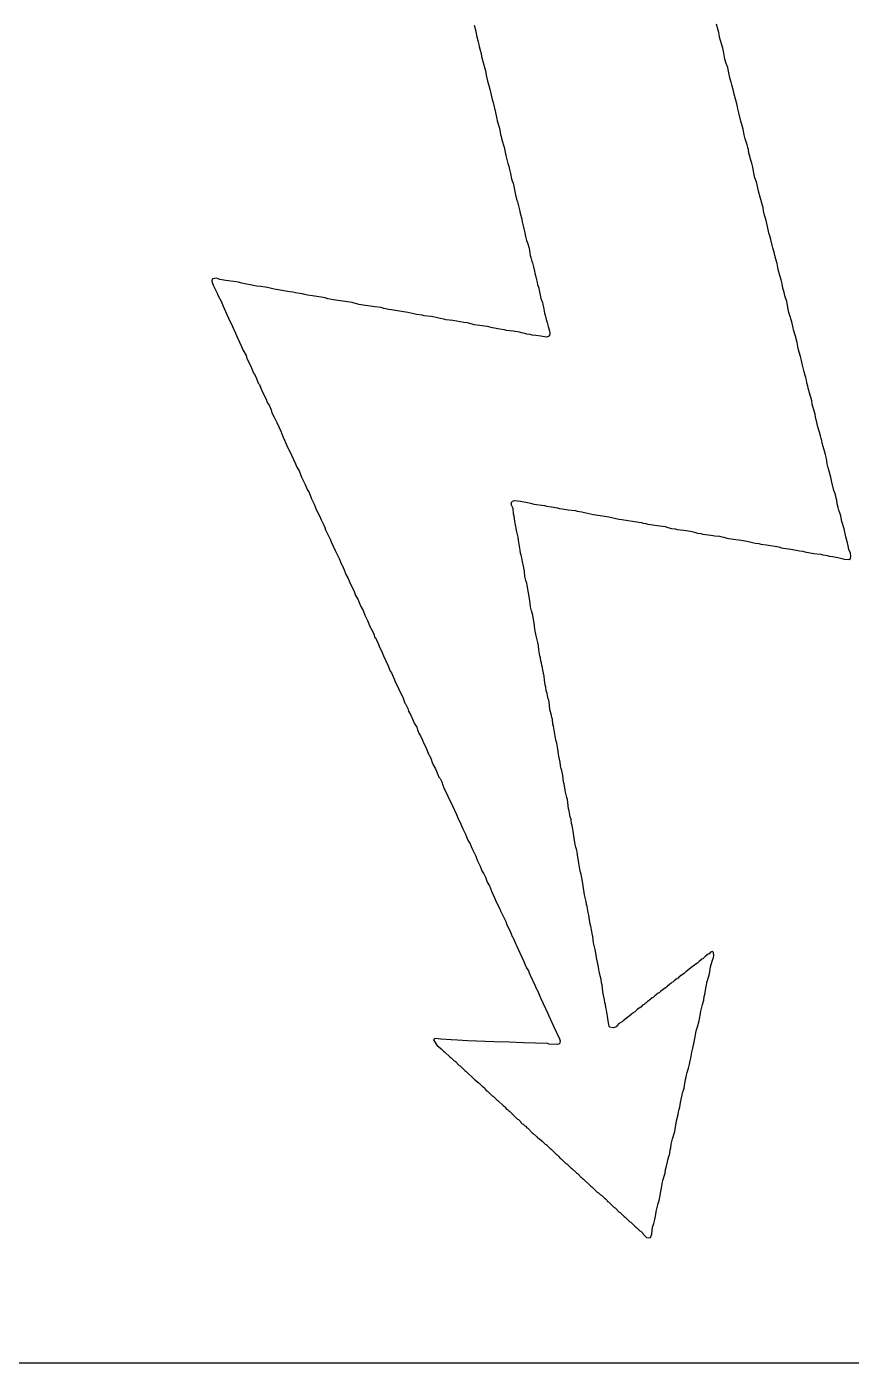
# Model space of a CAD drawing. Header units: inches. Extents: x -2 to 5376, y -4 to 5426.
# Drawn here: x 57.745 to 59.571, y 19.72 to 22.681 of the extents above; entities that cross this region are included whole.
import ezdxf

# ---------------------------------------------------------------- set-up
doc = ezdxf.new("R2010")
doc.units = ezdxf.units.IN
doc.layers.add('Bottom Overlay', color=54, linetype='Continuous')

msp = doc.modelspace()

# ---------------------------------------------------------------- linework, layer by layer
at = {"layer": 'Bottom Overlay'}
for p, q in [((58.736, 22.6847), (58.7394, 22.6712)), ((59.2764, 22.674), (59.2724, 22.6869)), ((58.7394, 22.6712), (58.7411, 22.6616)), ((58.7411, 22.6616), (58.7445, 22.6481)), ((59.2775, 22.6684), (59.2764, 22.674)), ((59.2786, 22.6639), (59.2775, 22.6684)), ((59.2797, 22.6583), (59.2786, 22.6639)), ((59.2814, 22.651), (59.2797, 22.6583)), ((58.7445, 22.6481), (58.7462, 22.642)), ((58.7462, 22.642), (58.7473, 22.6375)), ((58.7473, 22.6375), (58.7495, 22.6296)), ((58.7495, 22.6296), (58.7512, 22.6223)), ((59.2837, 22.6431), (59.2814, 22.651)), ((59.2865, 22.6335), (59.2837, 22.6431)), ((59.2882, 22.6273), (59.2865, 22.6335)), ((59.2893, 22.6228), (59.2882, 22.6273)), ((58.7512, 22.6223), (58.7524, 22.6155)), ((58.7524, 22.6155), (58.7557, 22.602)), ((58.7557, 22.602), (58.7597, 22.5891)), ((59.2915, 22.6094), (59.2893, 22.6228)), ((59.2943, 22.5998), (59.2915, 22.6094)), ((59.2977, 22.5908), (59.2943, 22.5998)), ((58.7597, 22.5891), (58.7608, 22.5846)), ((58.7608, 22.5846), (58.7625, 22.5739)), ((58.7625, 22.5739), (58.7658, 22.5604)), ((59.2988, 22.5863), (59.2977, 22.5908)), ((59.3005, 22.5756), (59.2988, 22.5863)), ((59.3017, 22.5711), (59.3005, 22.5756)), ((59.3039, 22.5632), (59.3017, 22.5711)), ((58.7658, 22.5604), (58.7687, 22.5509)), ((58.7687, 22.5509), (58.7709, 22.543)), ((58.7709, 22.543), (58.7726, 22.5334)), ((59.305, 22.5588), (59.3039, 22.5632)), ((59.3067, 22.5526), (59.305, 22.5588)), ((59.3101, 22.5391), (59.3067, 22.5526)), ((59.3118, 22.5318), (59.3101, 22.5391)), ((58.7726, 22.5334), (58.776, 22.52)), ((58.776, 22.52), (58.7777, 22.5138)), ((58.7777, 22.5138), (58.7833, 22.4913)), ((59.3152, 22.5183), (59.3118, 22.5318)), ((59.3174, 22.5104), (59.3152, 22.5183)), ((59.3191, 22.5042), (59.3174, 22.5104)), ((58.7833, 22.4913), (58.7861, 22.4772)), ((58.7861, 22.4772), (58.7872, 22.4727)), ((59.3202, 22.4997), (59.3191, 22.5042)), ((59.3219, 22.4902), (59.3202, 22.4997)), ((59.3264, 22.4722), (59.3219, 22.4902)), ((58.7872, 22.4727), (58.7923, 22.4564)), ((58.7923, 22.4564), (58.7945, 22.4429)), ((59.3303, 22.4592), (59.3264, 22.4722)), ((59.3315, 22.4547), (59.3303, 22.4592)), ((59.3343, 22.4418), (59.3315, 22.4547)), ((58.7945, 22.4429), (58.7956, 22.4384)), ((58.7956, 22.4384), (58.7973, 22.4311)), ((58.7973, 22.4311), (58.8024, 22.4148)), ((59.3365, 22.4328), (59.3343, 22.4418)), ((59.3405, 22.4199), (59.3365, 22.4328)), ((59.3421, 22.4137), (59.3405, 22.4199)), ((58.8024, 22.4148), (58.8063, 22.3963)), ((58.8063, 22.3963), (58.8108, 22.3783)), ((59.3433, 22.4092), (59.3421, 22.4137)), ((59.3444, 22.4013), (59.3433, 22.4092)), ((59.3455, 22.3968), (59.3444, 22.4013)), ((59.3489, 22.3856), (59.3455, 22.3968)), ((58.8108, 22.3783), (58.8125, 22.3721)), ((58.8125, 22.3721), (58.8142, 22.3648)), ((58.8142, 22.3648), (58.8164, 22.3558)), ((59.3506, 22.3794), (59.3489, 22.3856)), ((59.3528, 22.3704), (59.3506, 22.3794)), ((59.3562, 22.3535), (59.3528, 22.3704)), ((58.8164, 22.3558), (58.8187, 22.3445)), ((58.8187, 22.3445), (58.8198, 22.34)), ((58.8198, 22.34), (58.8221, 22.3344)), ((58.8221, 22.3344), (58.8238, 22.3282)), ((58.8238, 22.3282), (58.8249, 22.3237)), ((59.3579, 22.3462), (59.3562, 22.3535)), ((59.3607, 22.3389), (59.3579, 22.3462)), ((59.3618, 22.3344), (59.3607, 22.3389)), ((59.3658, 22.317), (59.3618, 22.3344)), ((58.8249, 22.3237), (58.826, 22.3159)), ((58.826, 22.3159), (58.8277, 22.3086)), ((58.8277, 22.3086), (58.8299, 22.2996)), ((58.8299, 22.2996), (58.8316, 22.2934)), ((59.3691, 22.3035), (59.3658, 22.317)), ((59.3748, 22.2855), (59.3691, 22.3035)), ((58.8316, 22.2934), (58.8361, 22.2754)), ((58.8361, 22.2754), (58.8378, 22.2681)), ((59.3759, 22.281), (59.3748, 22.2855)), ((59.377, 22.2731), (59.3759, 22.281)), ((59.3792, 22.2641), (59.377, 22.2731)), ((58.8378, 22.2681), (58.8412, 22.2546)), ((58.8412, 22.2546), (58.8423, 22.249)), ((58.8423, 22.249), (58.8446, 22.24)), ((58.8446, 22.24), (58.8462, 22.2338)), ((59.3821, 22.2546), (59.3792, 22.2641)), ((59.3843, 22.2456), (59.3821, 22.2546)), ((59.3877, 22.2287), (59.3843, 22.2456)), ((58.8462, 22.2338), (58.8485, 22.2248)), ((58.8485, 22.2248), (58.8496, 22.2169)), ((58.8496, 22.2169), (58.8519, 22.2079)), ((59.3888, 22.2242), (59.3877, 22.2287)), ((59.3905, 22.218), (59.3888, 22.2242)), ((59.3927, 22.2102), (59.3905, 22.218)), ((59.3956, 22.2006), (59.3927, 22.2102)), ((58.8519, 22.2079), (58.8541, 22.2023)), ((58.8541, 22.2023), (58.8575, 22.191)), ((58.8575, 22.191), (58.8592, 22.1804)), ((58.8592, 22.1804), (58.8603, 22.1747)), ((59.3978, 22.1916), (59.3956, 22.2006)), ((59.3989, 22.186), (59.3978, 22.1916)), ((59.4001, 22.1815), (59.3989, 22.186)), ((59.4017, 22.1742), (59.4001, 22.1815)), ((58.8603, 22.1747), (58.8614, 22.1702)), ((58.8614, 22.1702), (58.8631, 22.1641)), ((58.8631, 22.1641), (58.8654, 22.1584)), ((58.8654, 22.1584), (58.8676, 22.1494)), ((59.404, 22.1663), (59.4017, 22.1742)), ((59.4068, 22.1568), (59.404, 22.1663)), ((59.4096, 22.1438), (59.4068, 22.1568)), ((58.1564, 22.123), (58.1547, 22.118)), ((58.1654, 22.1241), (58.1564, 22.123)), ((58.1727, 22.1213), (58.1654, 22.1241)), ((58.1772, 22.1202), (58.1727, 22.1213)), ((58.8676, 22.1494), (58.8693, 22.1399)), ((58.8693, 22.1399), (58.8704, 22.1354)), ((58.8704, 22.1354), (58.8715, 22.1298)), ((58.8715, 22.1298), (58.8738, 22.1208)), ((59.413, 22.1303), (59.4096, 22.1438)), ((59.4158, 22.1208), (59.413, 22.1303)), ((58.1547, 22.118), (58.1558, 22.1146)), ((58.1558, 22.1146), (58.1586, 22.1073)), ((58.1586, 22.1073), (58.1671, 22.091)), ((58.1862, 22.1191), (58.1772, 22.1202)), ((58.1918, 22.118), (58.1862, 22.1191)), ((58.2137, 22.1151), (58.1918, 22.118)), ((58.2182, 22.114), (58.2137, 22.1151)), ((58.2244, 22.1123), (58.2182, 22.114)), ((58.2469, 22.1078), (58.2244, 22.1123)), ((58.2536, 22.1067), (58.2469, 22.1078)), ((58.2638, 22.1056), (58.2536, 22.1067)), ((58.2728, 22.1045), (58.2638, 22.1056)), ((58.2784, 22.1033), (58.2728, 22.1045)), ((58.2874, 22.1011), (58.2784, 22.1033)), ((58.293, 22.1), (58.2874, 22.1011)), ((58.2975, 22.0988), (58.293, 22.1)), ((58.3279, 22.0943), (58.2975, 22.0988)), ((58.3346, 22.0932), (58.3279, 22.0943)), ((58.3402, 22.0921), (58.3346, 22.0932)), ((58.3498, 22.0904), (58.3402, 22.0921)), ((58.8738, 22.1208), (58.8755, 22.1146)), ((58.8755, 22.1146), (58.8766, 22.1101)), ((58.8766, 22.1101), (58.8789, 22.1022)), ((58.8789, 22.1022), (58.88, 22.0977)), ((58.88, 22.0977), (58.8817, 22.0904)), ((59.418, 22.1118), (59.4158, 22.1208)), ((59.4197, 22.1022), (59.418, 22.1118)), ((59.4209, 22.0977), (59.4197, 22.1022)), ((59.4231, 22.0898), (59.4209, 22.0977)), ((58.1671, 22.091), (58.1682, 22.0865)), ((58.1682, 22.0865), (58.1761, 22.0719)), ((58.1761, 22.0719), (58.1794, 22.064)), ((58.1794, 22.064), (58.1822, 22.0567)), ((58.3543, 22.0893), (58.3498, 22.0904)), ((58.3554, 22.0893), (58.3543, 22.0893)), ((58.3582, 22.0887), (58.3554, 22.0893)), ((58.3672, 22.0865), (58.3582, 22.0887)), ((58.3779, 22.0848), (58.3672, 22.0865)), ((58.4015, 22.0814), (58.3779, 22.0848)), ((58.406, 22.0803), (58.4015, 22.0814)), ((58.4122, 22.0786), (58.406, 22.0803)), ((58.4167, 22.0775), (58.4122, 22.0786)), ((58.4234, 22.0763), (58.4167, 22.0775)), ((58.4499, 22.0724), (58.4234, 22.0763)), ((58.4656, 22.0702), (58.4499, 22.0724)), ((58.4701, 22.069), (58.4656, 22.0702)), ((58.4763, 22.0674), (58.4701, 22.069)), ((58.4808, 22.0662), (58.4763, 22.0674)), ((58.4954, 22.064), (58.4808, 22.0662)), ((58.5156, 22.0606), (58.4954, 22.064)), ((58.8817, 22.0904), (58.8828, 22.0837)), ((58.8828, 22.0837), (58.8839, 22.0792)), ((58.8839, 22.0792), (58.8873, 22.0702)), ((58.8873, 22.0702), (58.8884, 22.0657)), ((58.8884, 22.0657), (58.8895, 22.06)), ((59.4242, 22.0853), (59.4231, 22.0898)), ((59.4282, 22.0724), (59.4242, 22.0853)), ((59.4315, 22.0555), (59.4282, 22.0724)), ((58.1822, 22.0567), (58.1884, 22.0437)), ((58.1884, 22.0437), (58.1918, 22.0359)), ((58.1918, 22.0359), (58.2008, 22.0168)), ((58.5297, 22.0589), (58.5156, 22.0606)), ((58.5359, 22.0572), (58.5297, 22.0589)), ((58.5404, 22.0561), (58.5359, 22.0572)), ((58.546, 22.055), (58.5404, 22.0561)), ((58.5528, 22.0539), (58.546, 22.055)), ((58.5752, 22.0505), (58.5528, 22.0539)), ((58.5887, 22.0482), (58.5752, 22.0505)), ((58.6022, 22.0449), (58.5887, 22.0482)), ((58.6079, 22.0437), (58.6022, 22.0449)), ((58.6208, 22.0421), (58.6079, 22.0437)), ((58.6253, 22.0409), (58.6208, 22.0421)), ((58.6405, 22.0392), (58.6253, 22.0409)), ((58.6517, 22.037), (58.6405, 22.0392)), ((58.6607, 22.0347), (58.6517, 22.037)), ((58.6691, 22.0331), (58.6607, 22.0347)), ((58.6736, 22.0319), (58.6691, 22.0331)), ((58.8895, 22.06), (58.8918, 22.0465)), ((58.8918, 22.0465), (58.8929, 22.0421)), ((58.8929, 22.0421), (58.8957, 22.0325)), ((58.8957, 22.0325), (58.8974, 22.0263)), ((59.4332, 22.0482), (59.4315, 22.0555)), ((59.4343, 22.0437), (59.4332, 22.0482)), ((59.4394, 22.0274), (59.4343, 22.0437)), ((58.2008, 22.0168), (58.2075, 22.0021)), ((58.6888, 22.0302), (58.6736, 22.0319)), ((58.713, 22.0263), (58.6888, 22.0302)), ((58.7209, 22.0252), (58.713, 22.0263)), ((58.7254, 22.0241), (58.7209, 22.0252)), ((58.7315, 22.0224), (58.7254, 22.0241)), ((58.736, 22.0212), (58.7315, 22.0224)), ((58.7484, 22.019), (58.736, 22.0212)), ((58.7585, 22.0179), (58.7484, 22.019)), ((58.7653, 22.0168), (58.7585, 22.0179)), ((58.7765, 22.0145), (58.7653, 22.0168)), ((58.781, 22.0134), (58.7765, 22.0145)), ((58.7923, 22.0111), (58.781, 22.0134)), ((58.803, 22.0094), (58.7923, 22.0111)), ((58.8074, 22.0083), (58.803, 22.0094)), ((58.8226, 22.0066), (58.8074, 22.0083)), ((58.8361, 22.0044), (58.8226, 22.0066)), ((58.8406, 22.0033), (58.8361, 22.0044)), ((58.8479, 22.0016), (58.8406, 22.0033)), ((58.8974, 22.0263), (58.8997, 22.0173)), ((58.8997, 22.0173), (58.9025, 22.0078)), ((58.9025, 22.0078), (58.9036, 22.0033)), ((58.9036, 22.0033), (58.9025, 21.9965)), ((59.4422, 22.0145), (59.4394, 22.0274)), ((59.4433, 22.01), (59.4422, 22.0145)), ((59.4478, 21.9954), (59.4433, 22.01)), ((58.2075, 22.0021), (58.212, 21.992)), ((58.212, 21.992), (58.221, 21.9729)), ((58.221, 21.9729), (58.2238, 21.9656)), ((58.8524, 22.0004), (58.8479, 22.0016)), ((58.8603, 21.9993), (58.8524, 22.0004)), ((58.8648, 21.9982), (58.8603, 21.9993)), ((58.8727, 21.9971), (58.8648, 21.9982)), ((58.8839, 21.9959), (58.8727, 21.9971)), ((58.8873, 21.9948), (58.8839, 21.9959)), ((58.8963, 21.9937), (58.8873, 21.9948)), ((58.9008, 21.9948), (58.8963, 21.9937)), ((58.9025, 21.9965), (58.9008, 21.9948)), ((59.4512, 21.9819), (59.4478, 21.9954)), ((59.4535, 21.9684), (59.4512, 21.9819)), ((58.2238, 21.9656), (58.2255, 21.9617)), ((58.2255, 21.9617), (58.2312, 21.9527)), ((58.2312, 21.9527), (58.2328, 21.9465)), ((58.2328, 21.9465), (58.2351, 21.9409)), ((59.4557, 21.9605), (59.4535, 21.9684)), ((59.4585, 21.951), (59.4557, 21.9605)), ((59.4608, 21.942), (59.4585, 21.951)), ((58.2351, 21.9409), (58.2424, 21.9268)), ((58.2424, 21.9268), (58.2452, 21.9195)), ((58.2452, 21.9195), (58.2475, 21.9139)), ((58.2475, 21.9139), (58.2491, 21.9122)), ((59.4625, 21.9347), (59.4608, 21.942)), ((59.467, 21.9167), (59.4625, 21.9347)), ((59.4692, 21.9088), (59.467, 21.9167)), ((58.2491, 21.9122), (58.2503, 21.9099)), ((58.2503, 21.9099), (58.2536, 21.9021)), ((58.2536, 21.9021), (58.2576, 21.8914)), ((58.2576, 21.8914), (58.2604, 21.8886)), ((58.2604, 21.8886), (58.2638, 21.8807)), ((59.4703, 21.9043), (59.4692, 21.9088)), ((59.472, 21.8981), (59.4703, 21.9043)), ((59.4731, 21.8925), (59.472, 21.8981)), ((59.4748, 21.8852), (59.4731, 21.8925)), ((59.476, 21.8807), (59.4748, 21.8852)), ((58.2638, 21.8807), (58.2677, 21.87)), ((58.2677, 21.87), (58.275, 21.856)), ((58.275, 21.856), (58.2778, 21.8486)), ((59.4804, 21.8649), (59.476, 21.8807)), ((59.4816, 21.8604), (59.4804, 21.8649)), ((59.4838, 21.8526), (59.4816, 21.8604)), ((58.2778, 21.8486), (58.2818, 21.8425)), ((58.2818, 21.8425), (58.2863, 21.8323)), ((58.2863, 21.8323), (58.2879, 21.8262)), ((58.2879, 21.8262), (58.293, 21.8166)), ((59.4849, 21.8447), (59.4838, 21.8526)), ((59.4861, 21.8402), (59.4849, 21.8447)), ((59.4883, 21.8323), (59.4861, 21.8402)), ((59.4911, 21.8228), (59.4883, 21.8323)), ((58.293, 21.8166), (58.2986, 21.8042)), ((58.2986, 21.8042), (58.3076, 21.7851)), ((59.4923, 21.8172), (59.4911, 21.8228)), ((59.4951, 21.8042), (59.4923, 21.8172)), ((59.4973, 21.7952), (59.4951, 21.8042)), ((59.4996, 21.7874), (59.4973, 21.7952)), ((58.3076, 21.7851), (58.3099, 21.7795)), ((58.3099, 21.7795), (58.3127, 21.7722)), ((58.3127, 21.7722), (58.3211, 21.7536)), ((59.5007, 21.7829), (59.4996, 21.7874)), ((59.5029, 21.775), (59.5007, 21.7829)), ((59.5046, 21.7688), (59.5029, 21.775)), ((59.5058, 21.7643), (59.5046, 21.7688)), ((58.3211, 21.7536), (58.3312, 21.7323)), ((59.5069, 21.7587), (59.5058, 21.7643)), ((59.5086, 21.7514), (59.5069, 21.7587)), ((59.5142, 21.7334), (59.5086, 21.7514)), ((58.3312, 21.7323), (58.3402, 21.7131)), ((58.3402, 21.7131), (58.343, 21.7058)), ((59.5164, 21.7244), (59.5142, 21.7334)), ((59.5176, 21.7131), (59.5164, 21.7244)), ((59.5198, 21.7041), (59.5176, 21.7131)), ((58.343, 21.7058), (58.3481, 21.6974)), ((58.3481, 21.6974), (58.3532, 21.6833)), ((58.3532, 21.6833), (58.3616, 21.667)), ((59.5226, 21.6968), (59.5198, 21.7041)), ((59.526, 21.6833), (59.5226, 21.6968)), ((59.5282, 21.6721), (59.526, 21.6833)), ((58.3616, 21.667), (58.3644, 21.6597)), ((58.3644, 21.6597), (58.3661, 21.6558)), ((58.3661, 21.6558), (58.3706, 21.649)), ((58.3706, 21.649), (58.3756, 21.635)), ((59.5327, 21.6541), (59.5282, 21.6721)), ((59.535, 21.6485), (59.5327, 21.6541)), ((59.5361, 21.644), (59.535, 21.6485)), ((58.3756, 21.635), (58.3818, 21.6232)), ((58.3818, 21.6232), (58.3841, 21.6176)), ((58.3841, 21.6176), (58.3869, 21.6103)), ((58.8181, 21.6243), (58.8193, 21.6288)), ((58.8193, 21.6198), (58.8181, 21.6243)), ((58.8193, 21.6288), (58.8209, 21.6305)), ((58.8221, 21.6136), (58.8193, 21.6198)), ((58.8209, 21.6305), (58.8254, 21.6316)), ((58.8254, 21.6316), (58.8389, 21.6305)), ((58.8389, 21.6305), (58.8423, 21.6294)), ((58.8423, 21.6294), (58.8502, 21.6282)), ((58.8502, 21.6282), (58.8575, 21.6266)), ((58.8575, 21.6266), (58.8637, 21.6249)), ((58.8637, 21.6249), (58.8682, 21.6237)), ((58.8682, 21.6237), (58.8918, 21.6204)), ((58.8918, 21.6204), (58.8963, 21.6192)), ((58.8963, 21.6192), (58.907, 21.6176)), ((58.907, 21.6176), (58.9205, 21.6153)), ((59.5378, 21.6367), (59.5361, 21.644)), ((59.5389, 21.6322), (59.5378, 21.6367)), ((59.54, 21.6243), (59.5389, 21.6322)), ((59.5423, 21.6164), (59.54, 21.6243)), ((58.3869, 21.6103), (58.3942, 21.5962)), ((58.3942, 21.5962), (58.397, 21.5889)), ((58.397, 21.5889), (58.4032, 21.5771)), ((58.8232, 21.6024), (58.8221, 21.6136)), ((58.8243, 21.5968), (58.8232, 21.6024)), ((58.826, 21.5861), (58.8243, 21.5968)), ((58.9205, 21.6153), (58.925, 21.6142)), ((58.925, 21.6142), (58.9306, 21.6131)), ((58.9306, 21.6131), (58.9441, 21.6108)), ((58.9441, 21.6108), (58.9593, 21.6091)), ((58.9593, 21.6091), (58.9638, 21.608)), ((58.9638, 21.608), (58.9744, 21.6063)), ((58.9744, 21.6063), (58.9801, 21.6052)), ((58.9801, 21.6052), (58.9936, 21.6018)), ((58.9936, 21.6018), (59.0003, 21.6007)), ((59.0003, 21.6007), (59.0295, 21.5962)), ((59.0295, 21.5962), (59.034, 21.5951)), ((59.034, 21.5951), (59.0565, 21.5906)), ((59.0565, 21.5906), (59.0633, 21.5894)), ((59.0633, 21.5894), (59.1004, 21.5838)), ((59.544, 21.6103), (59.5423, 21.6164)), ((59.5462, 21.6046), (59.544, 21.6103)), ((59.5479, 21.5973), (59.5462, 21.6046)), ((59.549, 21.5928), (59.5479, 21.5973)), ((59.5502, 21.585), (59.549, 21.5928)), ((58.4032, 21.5771), (58.4054, 21.5715)), ((58.4054, 21.5715), (58.4066, 21.567)), ((58.4066, 21.567), (58.4167, 21.5456)), ((58.8271, 21.5816), (58.826, 21.5861)), ((58.8305, 21.5625), (58.8271, 21.5816)), ((58.8322, 21.5563), (58.8305, 21.5625)), ((59.1004, 21.5838), (59.106, 21.5827)), ((59.106, 21.5827), (59.1105, 21.5816)), ((59.1105, 21.5816), (59.1161, 21.5805)), ((59.1161, 21.5805), (59.1206, 21.5793)), ((59.1206, 21.5793), (59.1262, 21.5782)), ((59.1262, 21.5782), (59.1414, 21.5765)), ((59.1414, 21.5765), (59.1532, 21.5748)), ((59.1532, 21.5748), (59.1589, 21.5737)), ((59.1589, 21.5737), (59.165, 21.572)), ((59.165, 21.572), (59.1729, 21.5698)), ((59.1729, 21.5698), (59.1808, 21.5686)), ((59.1808, 21.5686), (59.1853, 21.5675)), ((59.1853, 21.5675), (59.2005, 21.5658)), ((59.2005, 21.5658), (59.2151, 21.5636)), ((59.2151, 21.5636), (59.2241, 21.5613)), ((59.2241, 21.5613), (59.2303, 21.5596)), ((59.2303, 21.5596), (59.2381, 21.5585)), ((59.2381, 21.5585), (59.2426, 21.5574)), ((59.5552, 21.5686), (59.5502, 21.585)), ((59.5592, 21.5512), (59.5552, 21.5686)), ((58.4167, 21.5456), (58.4189, 21.54)), ((58.4189, 21.54), (58.4279, 21.5209)), ((58.8333, 21.5507), (58.8322, 21.5563)), ((58.8344, 21.5439), (58.8333, 21.5507)), ((58.8378, 21.5214), (58.8344, 21.5439)), ((59.2426, 21.5574), (59.2544, 21.5557)), ((59.2544, 21.5557), (59.2601, 21.5546)), ((59.2601, 21.5546), (59.269, 21.5535)), ((59.269, 21.5535), (59.2792, 21.5523)), ((59.2792, 21.5523), (59.2848, 21.5512)), ((59.2848, 21.5512), (59.2893, 21.5501)), ((59.2893, 21.5501), (59.2955, 21.5484)), ((59.2955, 21.5484), (59.3, 21.5473)), ((59.3, 21.5473), (59.3157, 21.545)), ((59.3157, 21.545), (59.327, 21.5439)), ((59.327, 21.5439), (59.3315, 21.5428)), ((59.3315, 21.5428), (59.3433, 21.5411)), ((59.3433, 21.5411), (59.3523, 21.5388)), ((59.3523, 21.5388), (59.3584, 21.5372)), ((59.3584, 21.5372), (59.3663, 21.536)), ((59.3663, 21.536), (59.3708, 21.5349)), ((59.3708, 21.5349), (59.3837, 21.5332)), ((59.3837, 21.5332), (59.4107, 21.5287)), ((59.4107, 21.5287), (59.4169, 21.527)), ((59.5625, 21.5377), (59.5592, 21.5512)), ((59.5642, 21.5315), (59.5625, 21.5377)), ((59.5659, 21.5231), (59.5642, 21.5315)), ((58.4279, 21.5209), (58.4336, 21.5107)), ((58.4336, 21.5107), (58.4369, 21.5029)), ((58.4369, 21.5029), (58.4397, 21.4956)), ((58.8389, 21.5147), (58.8378, 21.5214)), ((58.8401, 21.5102), (58.8389, 21.5147)), ((58.8412, 21.5046), (58.8401, 21.5102)), ((58.8423, 21.5001), (58.8412, 21.5046)), ((58.8462, 21.4826), (58.8423, 21.5001)), ((59.4169, 21.527), (59.4214, 21.5259)), ((59.4214, 21.5259), (59.4372, 21.5237)), ((59.4372, 21.5237), (59.4563, 21.5203)), ((59.4563, 21.5203), (59.4641, 21.5192)), ((59.4641, 21.5192), (59.4686, 21.518)), ((59.4686, 21.518), (59.4883, 21.5141)), ((59.4883, 21.5141), (59.5035, 21.5124)), ((59.5035, 21.5124), (59.508, 21.5113)), ((59.508, 21.5113), (59.5176, 21.5096)), ((59.5176, 21.5096), (59.5232, 21.5085)), ((59.5232, 21.5085), (59.5299, 21.5074)), ((59.5299, 21.5074), (59.5412, 21.5051)), ((59.5412, 21.5051), (59.5502, 21.5029)), ((59.5502, 21.5029), (59.5558, 21.5017)), ((59.5558, 21.5017), (59.5665, 21.5012)), ((59.5693, 21.5152), (59.5659, 21.5231)), ((59.5665, 21.5012), (59.5693, 21.5029)), ((59.5704, 21.5074), (59.5693, 21.5152)), ((59.5693, 21.5029), (59.5704, 21.5074)), ((58.4397, 21.4956), (58.442, 21.4899)), ((58.442, 21.4899), (58.4437, 21.4882)), ((58.4437, 21.4882), (58.4482, 21.4781)), ((58.4482, 21.4781), (58.4521, 21.4674)), ((58.8474, 21.4748), (58.8462, 21.4826)), ((58.8485, 21.4635), (58.8474, 21.4748)), ((58.4521, 21.4674), (58.4572, 21.459)), ((58.4572, 21.459), (58.4594, 21.4534)), ((58.4594, 21.4534), (58.4622, 21.4461)), ((58.4622, 21.4461), (58.4695, 21.432)), ((58.8507, 21.4545), (58.8485, 21.4635)), ((58.8524, 21.4483), (58.8507, 21.4545)), ((58.8536, 21.4438), (58.8524, 21.4483)), ((58.8592, 21.4101), (58.8536, 21.4438)), ((58.4695, 21.432), (58.4735, 21.4213)), ((58.4735, 21.4213), (58.4785, 21.4129)), ((58.4785, 21.4129), (58.4814, 21.4056)), ((58.4814, 21.4056), (58.4847, 21.3966)), ((58.4847, 21.3966), (58.4898, 21.3882)), ((58.4898, 21.3882), (58.4937, 21.3775)), ((58.8609, 21.396), (58.8592, 21.4101)), ((58.8631, 21.387), (58.8609, 21.396)), ((58.8659, 21.3775), (58.8631, 21.387)), ((58.4937, 21.3775), (58.4999, 21.3657)), ((58.4999, 21.3657), (58.5038, 21.355)), ((58.5038, 21.355), (58.5061, 21.3494)), ((58.8693, 21.355), (58.8659, 21.3775)), ((58.8704, 21.346), (58.8693, 21.355)), ((58.5061, 21.3494), (58.5078, 21.3477)), ((58.5078, 21.3477), (58.5134, 21.3353)), ((58.5134, 21.3353), (58.5162, 21.328)), ((58.5162, 21.328), (58.5179, 21.3263)), ((58.5179, 21.3263), (58.519, 21.3241)), ((58.519, 21.3241), (58.5224, 21.3162)), ((58.8715, 21.3393), (58.8704, 21.346)), ((58.8732, 21.3319), (58.8715, 21.3393)), ((58.8749, 21.3258), (58.8732, 21.3319)), ((58.8772, 21.3168), (58.8749, 21.3258)), ((58.5224, 21.3162), (58.5252, 21.3089)), ((58.5252, 21.3089), (58.5325, 21.2948)), ((58.5325, 21.2948), (58.5353, 21.2875)), ((58.8783, 21.31), (58.8772, 21.3168)), ((58.8794, 21.301), (58.8783, 21.31)), ((58.8817, 21.2875), (58.8794, 21.301)), ((58.5353, 21.2875), (58.5449, 21.2667)), ((58.5449, 21.2667), (58.5477, 21.2594)), ((58.8828, 21.283), (58.8817, 21.2875)), ((58.8839, 21.2763), (58.8828, 21.283)), ((58.885, 21.2718), (58.8839, 21.2763)), ((58.8862, 21.2662), (58.885, 21.2718)), ((58.8873, 21.2617), (58.8862, 21.2662)), ((58.5477, 21.2594), (58.5499, 21.2538)), ((58.5499, 21.2538), (58.5516, 21.2521)), ((58.5516, 21.2521), (58.5528, 21.2499)), ((58.5528, 21.2499), (58.5573, 21.2397)), ((58.5573, 21.2397), (58.5595, 21.2341)), ((58.5595, 21.2341), (58.5606, 21.2319)), ((58.8884, 21.256), (58.8873, 21.2617)), ((58.8907, 21.2425), (58.8884, 21.256)), ((58.8918, 21.2336), (58.8907, 21.2425)), ((58.8935, 21.2229), (58.8918, 21.2336)), ((58.5606, 21.2319), (58.5685, 21.215)), ((58.5685, 21.215), (58.5786, 21.1936)), ((58.8946, 21.2184), (58.8935, 21.2229)), ((58.8957, 21.2105), (58.8946, 21.2184)), ((58.8974, 21.2043), (58.8957, 21.2105)), ((58.8985, 21.1998), (58.8974, 21.2043)), ((58.5786, 21.1936), (58.5826, 21.1829)), ((58.5826, 21.1829), (58.5842, 21.1813)), ((58.5842, 21.1813), (58.5887, 21.1711)), ((58.9002, 21.1925), (58.8985, 21.1998)), ((58.9013, 21.1891), (58.9002, 21.1925)), ((58.9025, 21.179), (58.9013, 21.1891)), ((58.9036, 21.1678), (58.9025, 21.179)), ((58.5887, 21.1711), (58.5904, 21.165)), ((58.5904, 21.165), (58.596, 21.156)), ((58.596, 21.156), (58.6011, 21.1442)), ((58.6011, 21.1442), (58.6034, 21.1385)), ((58.9047, 21.1633), (58.9036, 21.1678)), ((58.907, 21.1554), (58.9047, 21.1633)), ((58.9081, 21.1509), (58.907, 21.1554)), ((58.9092, 21.1475), (58.9081, 21.1509)), ((58.9103, 21.1363), (58.9092, 21.1475)), ((58.6034, 21.1385), (58.6045, 21.1363)), ((58.6045, 21.1363), (58.609, 21.1295)), ((58.609, 21.1295), (58.6107, 21.1234)), ((58.6107, 21.1234), (58.614, 21.1144)), ((58.614, 21.1144), (58.6157, 21.1127)), ((58.9115, 21.1318), (58.9103, 21.1363)), ((58.916, 21.1048), (58.9115, 21.1318)), ((58.6157, 21.1127), (58.6168, 21.1104)), ((58.6168, 21.1104), (58.6213, 21.1003)), ((58.6213, 21.1003), (58.6236, 21.0947)), ((58.6236, 21.0947), (58.6281, 21.0868)), ((58.6281, 21.0868), (58.6315, 21.0789)), ((58.9176, 21.0986), (58.916, 21.1048)), ((58.9188, 21.0941), (58.9176, 21.0986)), ((58.921, 21.0806), (58.9188, 21.0941)), ((58.6315, 21.0789), (58.6354, 21.0683)), ((58.6354, 21.0683), (58.6371, 21.0666)), ((58.6371, 21.0666), (58.6405, 21.0587)), ((58.6405, 21.0587), (58.6433, 21.0514)), ((58.9227, 21.0699), (58.921, 21.0806)), ((58.9238, 21.0654), (58.9227, 21.0699)), ((58.9261, 21.0519), (58.9238, 21.0654)), ((58.6433, 21.0514), (58.6455, 21.0458)), ((58.6455, 21.0458), (58.6506, 21.0373)), ((58.6506, 21.0373), (58.6528, 21.0317)), ((58.6528, 21.0317), (58.6556, 21.0244)), ((58.9272, 21.0441), (58.9261, 21.0519)), ((58.9289, 21.0379), (58.9272, 21.0441)), ((58.93, 21.0334), (58.9289, 21.0379)), ((58.9323, 21.0221), (58.93, 21.0334)), ((58.6556, 21.0244), (58.6579, 21.0188)), ((58.6579, 21.0188), (58.6607, 21.016)), ((58.6607, 21.016), (58.6641, 21.0081)), ((58.6641, 21.0081), (58.6669, 21.0008)), ((58.6669, 21.0008), (58.6691, 20.9952)), ((58.934, 21.0081), (58.9323, 21.0221)), ((58.9351, 21.0036), (58.934, 21.0081)), ((58.9373, 20.9901), (58.9351, 21.0036)), ((58.6691, 20.9952), (58.6776, 20.9766)), ((58.6776, 20.9766), (58.6877, 20.9552)), ((58.9385, 20.9856), (58.9373, 20.9901)), ((58.9401, 20.9794), (58.9385, 20.9856)), ((58.9413, 20.9738), (58.9401, 20.9794)), ((58.9424, 20.9693), (58.9413, 20.9738)), ((58.9435, 20.9626), (58.9424, 20.9693)), ((58.6877, 20.9552), (58.6967, 20.9361)), ((58.9452, 20.9485), (58.9435, 20.9626)), ((58.9463, 20.944), (58.9452, 20.9485)), ((58.9486, 20.9305), (58.9463, 20.944)), ((58.6967, 20.9361), (58.6995, 20.9288)), ((58.6995, 20.9288), (58.7068, 20.9148)), ((58.7068, 20.9148), (58.7107, 20.9041)), ((58.9508, 20.9249), (58.9486, 20.9305)), ((58.9519, 20.9159), (58.9508, 20.9249)), ((58.9531, 20.9114), (58.9519, 20.9159)), ((58.9542, 20.9035), (58.9531, 20.9114)), ((58.7107, 20.9041), (58.7169, 20.8923)), ((58.7169, 20.8923), (58.7192, 20.8867)), ((58.7192, 20.8867), (58.722, 20.8793)), ((58.722, 20.8793), (58.7271, 20.8709)), ((58.9553, 20.899), (58.9542, 20.9035)), ((58.9576, 20.8833), (58.9553, 20.899)), ((58.9598, 20.8698), (58.9576, 20.8833)), ((58.7271, 20.8709), (58.7293, 20.8653)), ((58.7293, 20.8653), (58.7321, 20.858)), ((58.7321, 20.858), (58.7394, 20.8439)), ((58.9615, 20.8636), (58.9598, 20.8698)), ((58.9626, 20.8591), (58.9615, 20.8636)), ((58.9638, 20.8535), (58.9626, 20.8591)), ((58.9649, 20.8467), (58.9638, 20.8535)), ((58.7394, 20.8439), (58.7434, 20.8332)), ((58.7434, 20.8332), (58.7495, 20.8214)), ((58.7495, 20.8214), (58.7518, 20.8158)), ((58.9677, 20.8282), (58.9649, 20.8467)), ((58.9699, 20.8147), (58.9677, 20.8282)), ((58.7518, 20.8158), (58.7529, 20.8113)), ((58.7529, 20.8113), (58.7574, 20.8046)), ((58.7574, 20.8046), (58.7608, 20.7967)), ((58.7608, 20.7967), (58.7647, 20.786)), ((58.9711, 20.8102), (58.9699, 20.8147)), ((58.9727, 20.804), (58.9711, 20.8102)), ((58.9739, 20.7995), (58.9727, 20.804)), ((58.9761, 20.7871), (58.9739, 20.7995)), ((58.7647, 20.786), (58.7698, 20.7776)), ((58.7698, 20.7776), (58.7743, 20.7663)), ((58.7743, 20.7663), (58.7821, 20.7495)), ((58.9772, 20.7781), (58.9761, 20.7871)), ((58.9806, 20.7579), (58.9772, 20.7781)), ((58.7821, 20.7495), (58.785, 20.7422)), ((58.785, 20.7422), (58.7923, 20.7281)), ((58.9829, 20.7489), (58.9806, 20.7579)), ((58.984, 20.7433), (58.9829, 20.7489)), ((58.9851, 20.7365), (58.984, 20.7433)), ((58.9862, 20.732), (58.9851, 20.7365)), ((58.9885, 20.7185), (58.9862, 20.732)), ((58.7923, 20.7281), (58.7945, 20.7225)), ((58.7945, 20.7225), (58.8058, 20.6989)), ((58.9896, 20.7129), (58.9885, 20.7185)), ((58.993, 20.6927), (58.9896, 20.7129)), ((58.8058, 20.6989), (58.8086, 20.6916)), ((58.8086, 20.6916), (58.8148, 20.6786)), ((58.8148, 20.6786), (58.8176, 20.6713)), ((58.8176, 20.6713), (58.8198, 20.6657)), ((58.9941, 20.6882), (58.993, 20.6927)), ((58.9964, 20.6769), (58.9941, 20.6882)), ((58.9975, 20.6724), (58.9964, 20.6769)), ((58.9986, 20.6657), (58.9975, 20.6724)), ((58.8198, 20.6657), (58.8215, 20.664)), ((58.8215, 20.664), (58.826, 20.6539)), ((58.826, 20.6539), (58.8283, 20.6483)), ((58.8283, 20.6483), (58.8294, 20.646)), ((58.8294, 20.646), (58.8372, 20.6291)), ((59.0003, 20.6516), (58.9986, 20.6657)), ((59.0025, 20.6426), (59.0003, 20.6516)), ((59.0042, 20.6365), (59.0025, 20.6426)), ((58.8372, 20.6291), (58.8462, 20.61)), ((59.0076, 20.6151), (59.0042, 20.6365)), ((59.011, 20.5982), (59.0076, 20.6151)), ((59.2404, 20.6151), (59.2342, 20.61)), ((59.2426, 20.6162), (59.2404, 20.6151)), ((59.2477, 20.6213), (59.2426, 20.6162)), ((59.2539, 20.6263), (59.2477, 20.6213)), ((59.2561, 20.6275), (59.2539, 20.6263)), ((59.2595, 20.6308), (59.2561, 20.6275)), ((59.264, 20.632), (59.2595, 20.6308)), ((59.2606, 20.6038), (59.264, 20.6128)), ((59.2657, 20.6303), (59.264, 20.632)), ((59.264, 20.6128), (59.2657, 20.619)), ((59.2668, 20.6235), (59.2657, 20.6303)), ((59.2657, 20.619), (59.2668, 20.6235)), ((58.8462, 20.61), (58.8507, 20.5988)), ((58.8507, 20.5988), (58.8519, 20.5965)), ((58.8519, 20.5965), (58.8564, 20.5898)), ((58.8564, 20.5898), (58.8575, 20.5853)), ((58.8575, 20.5853), (58.8597, 20.5797)), ((59.0121, 20.5915), (59.011, 20.5982)), ((59.0132, 20.5859), (59.0121, 20.5915)), ((59.0149, 20.5785), (59.0132, 20.5859)), ((59.201, 20.5836), (59.1954, 20.5802)), ((59.205, 20.5875), (59.201, 20.5836)), ((59.219, 20.5982), (59.205, 20.5875)), ((59.2291, 20.6061), (59.219, 20.5982)), ((59.2314, 20.6072), (59.2291, 20.6061)), ((59.2342, 20.61), (59.2314, 20.6072)), ((59.2567, 20.5797), (59.2578, 20.5875)), ((59.2578, 20.5875), (59.2595, 20.5982)), ((59.2595, 20.5982), (59.2606, 20.6038)), ((58.8597, 20.5797), (58.871, 20.5561)), ((58.871, 20.5561), (58.8738, 20.5487)), ((59.0172, 20.5707), (59.0149, 20.5785)), ((59.0183, 20.5628), (59.0172, 20.5707)), ((59.0194, 20.5583), (59.0183, 20.5628)), ((59.0211, 20.5431), (59.0194, 20.5583)), ((59.1594, 20.5521), (59.1493, 20.5442)), ((59.1617, 20.5532), (59.1594, 20.5521)), ((59.1633, 20.5549), (59.1617, 20.5532)), ((59.1695, 20.56), (59.1633, 20.5549)), ((59.1718, 20.5611), (59.1695, 20.56)), ((59.174, 20.5634), (59.1718, 20.5611)), ((59.1763, 20.5645), (59.174, 20.5634)), ((59.1791, 20.5673), (59.1763, 20.5645)), ((59.1853, 20.5724), (59.1791, 20.5673)), ((59.1875, 20.5735), (59.1853, 20.5724)), ((59.1892, 20.5752), (59.1875, 20.5735)), ((59.1954, 20.5802), (59.1892, 20.5752)), ((59.2494, 20.551), (59.2505, 20.5577)), ((59.2505, 20.5577), (59.2516, 20.5634)), ((59.2516, 20.5634), (59.2567, 20.5797)), ((58.8738, 20.5487), (58.8755, 20.5471)), ((58.8755, 20.5471), (58.88, 20.5369)), ((58.88, 20.5369), (58.8828, 20.5296)), ((58.8828, 20.5296), (58.8991, 20.4953)), ((59.0233, 20.5319), (59.0211, 20.5431)), ((59.0245, 20.5251), (59.0233, 20.5319)), ((59.0256, 20.5195), (59.0245, 20.5251)), ((59.1223, 20.5229), (59.1201, 20.5218)), ((59.124, 20.5246), (59.1223, 20.5229)), ((59.1302, 20.5296), (59.124, 20.5246)), ((59.1324, 20.5308), (59.1302, 20.5296)), ((59.1358, 20.5341), (59.1324, 20.5308)), ((59.1437, 20.5397), (59.1358, 20.5341)), ((59.1459, 20.5409), (59.1437, 20.5397)), ((59.1493, 20.5442), (59.1459, 20.5409)), ((59.2415, 20.515), (59.2443, 20.5246)), ((59.2443, 20.5246), (59.2454, 20.5324)), ((59.2454, 20.5324), (59.2466, 20.5369)), ((59.2466, 20.5369), (59.2494, 20.551)), ((58.8991, 20.4953), (58.9013, 20.4897)), ((59.0267, 20.515), (59.0256, 20.5195)), ((59.0278, 20.5083), (59.0267, 20.515)), ((59.029, 20.5026), (59.0278, 20.5083)), ((59.0312, 20.4891), (59.029, 20.5026)), ((59.0841, 20.4936), (59.0784, 20.488)), ((59.0863, 20.4948), (59.0841, 20.4936)), ((59.0886, 20.497), (59.0863, 20.4948)), ((59.0908, 20.4981), (59.0886, 20.497)), ((59.0976, 20.5049), (59.0908, 20.4981)), ((59.1054, 20.5094), (59.0976, 20.5049)), ((59.1099, 20.5139), (59.1054, 20.5094)), ((59.1122, 20.515), (59.1099, 20.5139)), ((59.1144, 20.5173), (59.1122, 20.515)), ((59.1167, 20.5184), (59.1144, 20.5173)), ((59.1201, 20.5218), (59.1167, 20.5184)), ((59.2353, 20.483), (59.237, 20.4948)), ((59.237, 20.4948), (59.2381, 20.5004)), ((59.2381, 20.5004), (59.2404, 20.5094)), ((59.2404, 20.5094), (59.2415, 20.515)), ((58.9013, 20.4897), (58.9047, 20.4818)), ((58.9047, 20.4818), (58.9115, 20.4672)), ((58.9115, 20.4672), (58.925, 20.4391)), ((59.0329, 20.4785), (59.0312, 20.4891)), ((59.034, 20.4706), (59.0329, 20.4785)), ((59.0352, 20.4661), (59.034, 20.4706)), ((59.0368, 20.4644), (59.0352, 20.4661)), ((59.0447, 20.4633), (59.0368, 20.4644)), ((59.0503, 20.4655), (59.0447, 20.4633)), ((59.052, 20.4672), (59.0503, 20.4655)), ((59.0531, 20.4695), (59.052, 20.4672)), ((59.056, 20.4723), (59.0531, 20.4695)), ((59.0638, 20.4768), (59.056, 20.4723)), ((59.0661, 20.479), (59.0638, 20.4768)), ((59.0762, 20.4869), (59.0661, 20.479)), ((59.0784, 20.488), (59.0762, 20.4869)), ((59.228, 20.4565), (59.2303, 20.4655)), ((59.2303, 20.4655), (59.2342, 20.4785)), ((59.2342, 20.4785), (59.2353, 20.483)), ((58.6489, 20.4397), (58.6461, 20.4369)), ((58.6461, 20.4369), (58.6517, 20.4267)), ((58.6562, 20.4391), (58.6489, 20.4397)), ((58.6618, 20.438), (58.6562, 20.4391)), ((58.6854, 20.4369), (58.6618, 20.438)), ((58.6989, 20.4357), (58.6854, 20.4369)), ((58.7214, 20.4346), (58.6989, 20.4357)), ((58.7799, 20.4324), (58.7214, 20.4346)), ((58.925, 20.4391), (58.9261, 20.4346)), ((58.9261, 20.4346), (58.925, 20.4279)), ((59.2218, 20.4245), (59.2252, 20.4436)), ((59.2252, 20.4436), (59.2263, 20.4481)), ((59.2263, 20.4481), (59.228, 20.4565)), ((58.6517, 20.4267), (58.6545, 20.4228)), ((58.6545, 20.4228), (58.6568, 20.4217)), ((58.6568, 20.4217), (58.663, 20.4166)), ((58.663, 20.4166), (58.668, 20.4116)), ((58.668, 20.4116), (58.6703, 20.4104)), ((58.6703, 20.4104), (58.6826, 20.3981)), ((58.8136, 20.4312), (58.7799, 20.4324)), ((58.8451, 20.4301), (58.8136, 20.4312)), ((58.8985, 20.4284), (58.8451, 20.4301)), ((58.9019, 20.4273), (58.8985, 20.4284)), ((58.9199, 20.4262), (58.9019, 20.4273)), ((58.925, 20.4279), (58.9199, 20.4262)), ((59.2156, 20.3958), (59.2179, 20.4093)), ((59.2179, 20.4093), (59.2201, 20.4183)), ((59.2201, 20.4183), (59.2218, 20.4245)), ((58.6826, 20.3981), (58.6849, 20.3969)), ((58.6849, 20.3969), (58.6916, 20.3902)), ((58.6916, 20.3902), (58.6939, 20.3891)), ((58.6939, 20.3891), (58.7029, 20.3801)), ((58.7029, 20.3801), (58.7051, 20.3789)), ((58.7051, 20.3789), (58.7164, 20.3677)), ((59.2078, 20.3643), (59.2106, 20.3739)), ((59.2106, 20.3739), (59.2128, 20.3829)), ((59.2128, 20.3829), (59.2145, 20.3902)), ((59.2145, 20.3902), (59.2156, 20.3958)), ((58.7164, 20.3677), (58.7186, 20.3666)), ((58.7186, 20.3666), (58.7366, 20.3486)), ((58.7366, 20.3486), (58.7389, 20.3475)), ((58.7389, 20.3475), (58.7445, 20.3418)), ((59.2021, 20.3351), (59.2044, 20.3486)), ((59.2044, 20.3486), (59.2055, 20.3542)), ((59.2055, 20.3542), (59.2066, 20.3587)), ((59.2066, 20.3587), (59.2078, 20.3643)), ((58.7445, 20.3418), (58.7467, 20.3407)), ((58.7467, 20.3407), (58.7535, 20.334)), ((58.7535, 20.334), (58.7557, 20.3328)), ((58.7557, 20.3328), (58.7585, 20.33)), ((58.7585, 20.33), (58.7597, 20.3278)), ((58.7597, 20.3278), (58.7636, 20.3238)), ((58.7636, 20.3238), (58.7658, 20.3227)), ((58.7658, 20.3227), (58.776, 20.3126)), ((59.1931, 20.298), (59.1965, 20.3149)), ((59.1965, 20.3149), (59.1976, 20.3193)), ((59.1976, 20.3193), (59.1999, 20.325)), ((59.1999, 20.325), (59.201, 20.3295)), ((59.201, 20.3295), (59.2021, 20.3351)), ((58.776, 20.3126), (58.7782, 20.3115)), ((58.7782, 20.3115), (58.7861, 20.3036)), ((58.7861, 20.3036), (58.7883, 20.3025)), ((58.7883, 20.3025), (58.8007, 20.2901)), ((58.8007, 20.2901), (58.803, 20.289)), ((58.803, 20.289), (58.8046, 20.2873)), ((58.8046, 20.2873), (58.8058, 20.2851)), ((58.8058, 20.2851), (58.8074, 20.2834)), ((59.1903, 20.2828), (59.1915, 20.2873)), ((59.1915, 20.2873), (59.1931, 20.298)), ((58.8074, 20.2834), (58.8097, 20.2822)), ((58.8097, 20.2822), (58.8119, 20.28)), ((58.8119, 20.28), (58.8142, 20.2789)), ((58.8142, 20.2789), (58.8322, 20.2609)), ((58.8322, 20.2609), (58.8344, 20.2598)), ((58.8344, 20.2598), (58.8384, 20.2558)), ((58.8384, 20.2558), (58.8395, 20.2536)), ((59.1802, 20.2333), (59.1842, 20.2575)), ((59.1842, 20.2575), (59.1875, 20.271)), ((59.1875, 20.271), (59.1886, 20.2766)), ((59.1886, 20.2766), (59.1903, 20.2828)), ((58.8395, 20.2536), (58.8423, 20.2508)), ((58.8423, 20.2508), (58.8446, 20.2496)), ((58.8446, 20.2496), (58.8479, 20.2463)), ((58.8479, 20.2463), (58.8502, 20.2451)), ((58.8502, 20.2451), (58.8524, 20.2418)), ((58.8524, 20.2418), (58.8547, 20.2406)), ((58.8547, 20.2406), (58.8648, 20.2305)), ((58.8648, 20.2305), (58.867, 20.2294)), ((58.867, 20.2294), (58.8738, 20.2226)), ((59.1752, 20.217), (59.1802, 20.2333)), ((58.8738, 20.2226), (58.8755, 20.2221)), ((58.8755, 20.2221), (58.8766, 20.2198)), ((58.8766, 20.2198), (58.8805, 20.217)), ((58.8805, 20.217), (58.8867, 20.212)), ((58.8867, 20.212), (58.8929, 20.2058)), ((58.8929, 20.2058), (58.8952, 20.2047)), ((58.8952, 20.2047), (58.9042, 20.1957)), ((59.1701, 20.1928), (59.1712, 20.1973)), ((59.1712, 20.1973), (59.1723, 20.2052)), ((59.1723, 20.2052), (59.1752, 20.217)), ((58.9042, 20.1957), (58.9064, 20.1945)), ((58.9064, 20.1945), (58.9176, 20.1833)), ((58.9176, 20.1833), (58.9199, 20.1822)), ((58.9199, 20.1822), (58.9238, 20.1782)), ((58.9238, 20.1782), (58.925, 20.176)), ((58.925, 20.176), (58.9266, 20.1743)), ((58.9266, 20.1743), (58.9289, 20.1732)), ((58.9289, 20.1732), (58.939, 20.163)), ((59.1639, 20.1664), (59.165, 20.1709)), ((59.165, 20.1709), (59.1678, 20.1805)), ((59.1678, 20.1805), (59.169, 20.185)), ((59.169, 20.185), (59.1701, 20.1928)), ((58.939, 20.163), (58.9413, 20.1619)), ((58.9413, 20.1619), (58.9503, 20.1529)), ((58.9503, 20.1529), (58.9525, 20.1518)), ((58.9525, 20.1518), (58.9626, 20.1417)), ((58.9626, 20.1417), (58.9649, 20.1406)), ((58.9649, 20.1406), (58.9699, 20.1355)), ((59.1577, 20.1366), (59.1589, 20.1411)), ((59.1589, 20.1411), (59.16, 20.149)), ((59.16, 20.149), (59.1611, 20.1535)), ((59.1611, 20.1535), (59.1639, 20.1664)), ((58.9699, 20.1355), (58.9705, 20.1338)), ((58.9705, 20.1338), (58.9727, 20.1327)), ((58.9727, 20.1327), (58.9761, 20.1293)), ((58.9761, 20.1293), (58.9784, 20.1282)), ((58.9784, 20.1282), (58.9941, 20.1124)), ((58.9941, 20.1124), (58.9964, 20.1113)), ((58.9964, 20.1113), (59.0087, 20.099)), ((59.1482, 20.0922), (59.1515, 20.1124)), ((59.1515, 20.1124), (59.1527, 20.1181)), ((59.1527, 20.1181), (59.1549, 20.1271)), ((59.1549, 20.1271), (59.1577, 20.1366)), ((59.0087, 20.099), (59.011, 20.0978)), ((59.011, 20.0978), (59.0155, 20.0933)), ((59.0155, 20.0933), (59.0177, 20.0922)), ((59.0177, 20.0922), (59.0245, 20.0855)), ((59.0245, 20.0855), (59.0267, 20.0843)), ((59.0267, 20.0843), (59.0307, 20.0804)), ((59.0307, 20.0804), (59.0312, 20.0787)), ((59.0312, 20.0787), (59.0335, 20.0776)), ((59.0335, 20.0776), (59.0458, 20.0652)), ((59.1437, 20.0742), (59.1454, 20.0804)), ((59.1454, 20.0804), (59.147, 20.0877)), ((59.147, 20.0877), (59.1482, 20.0922)), ((59.0458, 20.0652), (59.0481, 20.0641)), ((59.0481, 20.0641), (59.0571, 20.0551)), ((59.0571, 20.0551), (59.0593, 20.054)), ((59.0593, 20.054), (59.0683, 20.045)), ((59.1364, 20.0388), (59.138, 20.0495)), ((59.138, 20.0495), (59.1392, 20.0562)), ((59.1392, 20.0562), (59.1437, 20.0742)), ((59.0683, 20.045), (59.0706, 20.0439)), ((59.0706, 20.0439), (59.0807, 20.0337)), ((59.0807, 20.0337), (59.0829, 20.0326)), ((59.0829, 20.0326), (59.0942, 20.0214)), ((59.0942, 20.0214), (59.0964, 20.0202)), ((59.0964, 20.0202), (59.1032, 20.0135)), ((59.1296, 20.0062), (59.1307, 20.0219)), ((59.1307, 20.0219), (59.1341, 20.0298)), ((59.1341, 20.0298), (59.1364, 20.0388)), ((59.1032, 20.0135), (59.1054, 20.0124)), ((59.1054, 20.0124), (59.1094, 20.0084)), ((59.1094, 20.0084), (59.1105, 20.0062)), ((59.1105, 20.0062), (59.1178, 19.9989)), ((59.1178, 19.9989), (59.1223, 19.9978)), ((59.1223, 19.9978), (59.1268, 19.9989)), ((59.1268, 19.9989), (59.1296, 20.0062)), ((57.7812, 19.72), (55.9072, 19.7206)), ((60.95, 19.72), (57.7812, 19.72))]:
    msp.add_line(p, q, dxfattribs=at)

doc.saveas('drawing.dxf')
